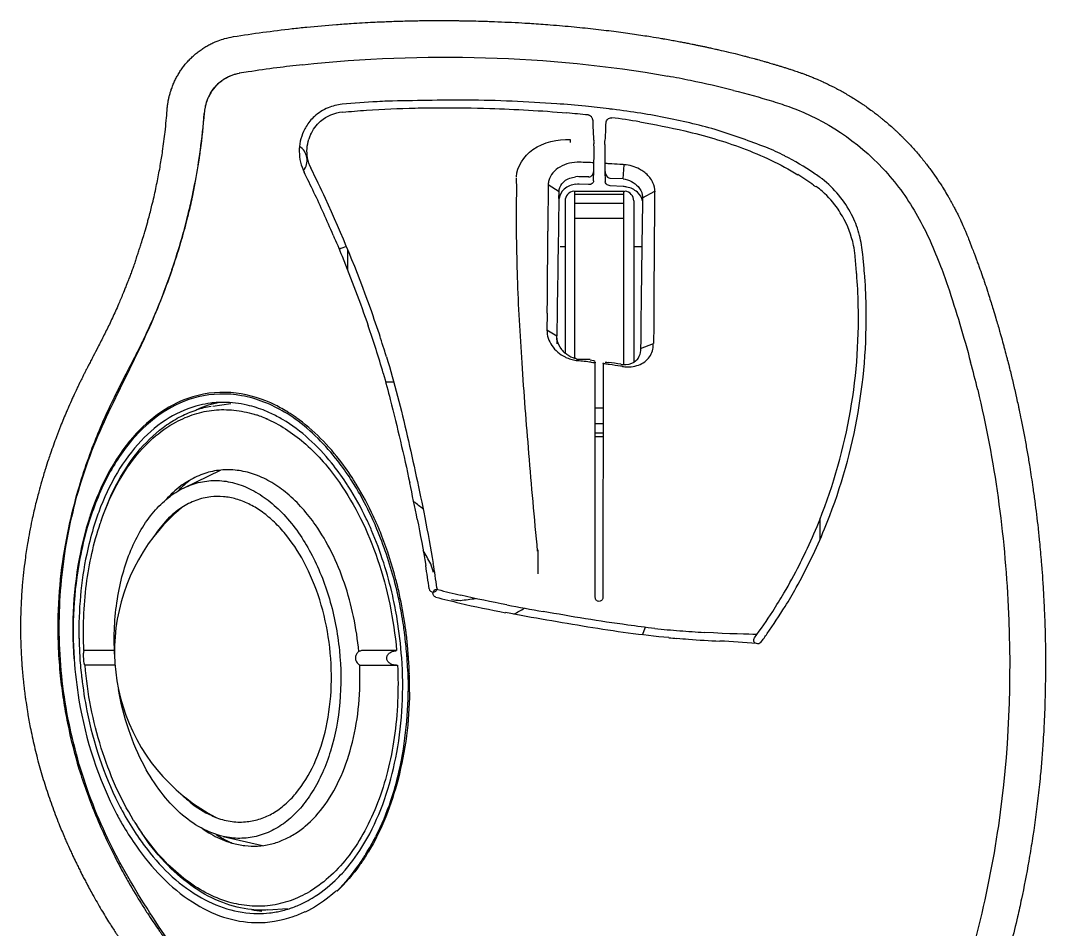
# Model space of a CAD drawing. Header units: millimetres. Extents: x 132530 to 133404, y 33424 to 34046.
# Drawn here: x 132783.64 to 132794.61, y 33621.82 to 33631.54 of the extents above; entities that cross this region are included whole.
import ezdxf

# ---------------------------------------------------------------- set-up
doc = ezdxf.new("R2010")
doc.units = ezdxf.units.MM
doc.layers.add('APARATOS', color=2, linetype='Continuous')

# ---------------------------------------------------------------- blocks, each defined once
blk = doc.blocks.new('Radas-Trackball R1')
at = {"layer": 'APARATOS', "color": 7, "linetype": 'Continuous'}
for p, q in [((369.22, 148.17), (369.22, 148.13)), ((408.95, 144.62), (408.94, 145.04)), ((408.95, 143.97), (408.95, 144.62)), ((410.04, 144.97), (410.04, 143.91)), ((408.94, 143.11), (408.95, 143.76)), ((408.95, 143.76), (408.95, 143.97)), ((410.04, 143.91), (410.04, 143.48)), ((410.04, 143.48), (410.04, 143.26)), ((410.04, 143.26), (410.04, 143.04)), ((408.9, 141.26), (408.93, 142.4)), ((408.93, 142.4), (408.94, 143.11)), ((410.04, 143.04), (410.06, 142.33)), ((410.06, 142.33), (410.09, 141.18)), ((411.92, 141.47), (412.02, 142.92)), ((410.56, 141.53), (411.92, 141.51)), ((405.38, 140.17), (404.28, 140.88)), ((405.37, 139.47), (405.38, 140.17)), ((407, 140.22), (412, 140.22)), ((407, 123.19), (407, 140.22)), ((408.39, 140.91), (407.44, 140.92)), ((411.93, 140.69), (410.59, 140.75)), ((412, 122.53), (412, 140.22)), ((413.9, 139.54), (415.13, 140.23)), ((406, 139.23), (406, 123.71)), ((407, 139.92), (412, 139.92)), ((407, 138.99), (412, 138.99)), ((413, 139.23), (413, 122.78)), ((413.9, 139.23), (413.88, 137.93)), ((413.92, 138.97), (413.9, 139.54)), ((413.9, 139.54), (413.9, 139.23)), ((407, 137.47), (412, 137.47)), ((383.82, 134.3), (383.82, 132.2)), ((406, 134.56), (405.5, 134.56)), ((413.82, 134.56), (413, 134.56)), ((436.35, 133.76), (436.32, 133.99)), ((435.57, 133.45), (435.55, 133.65)), ((404.16, 127.78), (404.15, 126.04)), ((415.03, 126.52), (415.02, 124.71)), ((405.16, 125.46), (404.15, 126.04)), ((405.19, 124.67), (405.16, 125.46)), ((413.7, 124.19), (415.02, 124.71)), ((408.56, 123.06), (407.16, 123.08)), ((408.66, 122.79), (408.99, 122.75)), ((408.83, 122.77), (408.99, 122.75)), ((409.06, 122.8), (409.08, 122.74)), ((409.06, 101.69), (409.08, 122.74)), ((409.07, 120.22), (409.08, 122.74)), ((409.88, 122.71), (409.87, 120.16)), ((409.88, 122.71), (409.89, 122.71)), ((388.52, 120.74), (387.71, 120.74)), ((409.87, 120.16), (409.86, 101.65)), ((370.08, 118.3), (371.93, 118.59)), ((409.07, 118.13), (409.87, 118.13)), ((409.06, 107.25), (409.07, 117.68)), ((409.87, 117.6), (409.87, 115.01)), ((375.6, 117.01), (375.62, 117)), ((375.6, 117), (375.62, 117)), ((409.07, 116.56), (409.87, 116.56)), ((409.07, 115.58), (409.87, 115.58)), ((409.07, 115.23), (409.87, 115.23)), ((367.16, 109.99), (370.87, 111.78)), ((367.45, 110.51), (367.47, 110.52)), ((367.45, 110.5), (367.47, 110.52)), ((432, 104.8), (432, 106.9)), ((409.86, 104.44), (409.86, 101.65)), ((409.06, 98.81), (409.06, 101.68)), ((409.86, 101.65), (409.86, 98.79)), ((413.89, 95.02), (414.2, 95.78)), ((360.06, 93.4), (356.96, 93.4)), ((385.28, 93.4), (385.26, 93.4)), ((388.82, 93.4), (385.28, 93.4)), ((360.13, 91.9), (357.06, 91.9)), ((385.33, 91.9), (388.83, 91.9)), ((370.47, 74.64), (370.46, 74.65)), ((370.48, 74.64), (370.46, 74.65)), ((371.06, 74.29), (371.04, 74.3)), ((371.06, 74.29), (371.04, 74.3)), ((371.15, 74.46), (375.17, 73.54)), ((380.09, 68.93), (380.06, 68.9)), ((380.09, 68.93), (380.06, 68.91)), ((375.69, 67), (377.71, 67.13))]:
    blk.add_line(p, q, dxfattribs=at)
for points in [[(384.98, 93.3), (384.92, 93.26), (384.86, 93.21), (384.81, 93.15), (384.77, 93.09), (384.73, 93.03), (384.7, 92.96), (384.67, 92.89), (384.65, 92.81), (384.64, 92.73), (384.64, 92.66), (384.64, 92.6)], [(385.26, 93.4), (385.24, 93.4), (385.17, 93.38), (385.1, 93.36), (385.04, 93.33), (384.98, 93.3)], [(384.64, 92.6), (384.64, 92.58), (384.65, 92.49), (384.67, 92.4), (384.71, 92.32), (384.75, 92.24), (384.79, 92.17), (384.85, 92.11), (384.91, 92.05), (384.98, 92)], [(384.98, 92), (385.05, 91.96), (385.13, 91.93), (385.21, 91.91), (385.29, 91.9), (385.33, 91.9)]]:
    blk.add_lwpolyline(points, dxfattribs=at)
for centre, radius, start, end in [((392.25, 33.24), 120.57, 97.4481, 98.8463), ((392.66, 30.15), 123.68, 96.2288, 97.4488), ((373.46, 148.09), 4.18, 122.6864, 126.0334), ((373.43, 148.16), 4.11, 122.8367, 126.2458), ((373.46, 148.11), 4.17, 120.3743, 122.8366), ((373.45, 148.11), 4.16, 122.1251, 122.684), ((373.44, 148.12), 4.14, 120.2159, 122.1261), ((391.93, 35.35), 118.44, 98.8492, 99.298), ((398.7, 54.11), 99.43, 78.3422, 79.7101), ((398.45, 53.11), 100.46, 75.7678, 78.3174), ((373.48, 148.07), 4.21, 126.0317, 127.8676), ((373.74, 147.9), 4.52, 152.2382, 161.0185), ((373.77, 147.89), 4.55, 159.0858, 160.9391), ((373.72, 147.91), 4.5, 152.1307, 159.0855), ((373.68, 147.93), 4.45, 151.5226, 152.1176), ((394.1, -2), 151.52, 85.8194, 89.271), ((374.05, 147.82), 4.84, 168.4876, 175.8014), ((373.95, 147.83), 4.74, 168.4669, 175.9442), ((373.92, 147.84), 4.71, 161.0016, 168.4793), ((373.96, 147.83), 4.75, 167.2822, 168.4697), ((373.87, 147.85), 4.66, 160.9565, 167.2997), ((392.79, 42.53), 106.97, 93.1792, 95.1042), ((392.19, 52.19), 96.46, 93.8205, 95.2699), ((393.2, 36.03), 112.65, 91.266, 93.785), ((392.76, 43.12), 106.38, 92.6202, 93.1791), ((393.71, 17.11), 131.58, 90.2102, 91.3057), ((393.71, -0.18), 148.87, 88.2215, 90.1882), ((394.1, 4.93), 143.75, 85.1811, 88.3127), ((396.09, 26.18), 123.28, 84.4272, 85.7893), ((398.08, 46.67), 102.69, 83.0562, 84.4196), ((399.05, 54.91), 94.39, 82.8081, 83.0394), ((400.09, 62.82), 86.42, 80.9312, 82.8312), ((307.04, 152.63), 62.35, 352.4065, 355.8992), ((308.24, 152.62), 61.14, 352.2671, 355.786), ((396.52, 34.76), 113.84, 84.0321, 85.1361), ((408.28, 147.44), 0.54, 25.9207, 41.4932), ((408.28, 147.44), 0.542, 13.4499, 25.9371), ((408.28, 147.44), 0.545, 0.8766, 13.4872), ((400.07, 64.63), 83.76, 80.7083, 82.6798), ((402.01, 74.85), 74.23, 78.8123, 80.9349), ((383.88, 144.19), 5.01, 148.5925, 154.9398), ((438.42, 147.45), 29.59, 181.7403, 182.18), ((430.45, 147.15), 21.62, 182.1775, 182.6983), ((365.61, 147.83), 44.56, 358.1514, 358.7857), ((337.58, 148.47), 72.6, 358.7535, 358.9756), ((371.48, -3.36), 157.94, 69.6291, 71.4963), ((383.7, 144.29), 4.02, 155.6742, 162.2473), ((308.43, 152.6), 60.95, 351.8577, 352.2606), ((306.87, 152.65), 62.51, 352.0151, 352.408), ((378, 143.36), 1.7, 322.2635, 56.9443), ((413.88, 114.91), 32.34, 63.3279, 67.1079), ((307.61, 152.72), 61.78, 348.9284, 351.8518), ((306.86, 152.65), 62.53, 349.1262, 352.0151), ((403.54, 21.22), 122.01, 87.4602, 88.1599), ((268.08, 87.01), 124.23, 25.2966, 26.3591), ((267.02, 86.45), 126.23, 24.837, 26.3938), ((405.14, 52.51), 90.66, 86.6165, 86.8815), ((404.14, 35.5), 107.7, 86.0414, 86.6237), ((404.26, 37.28), 105.92, 85.7995, 86.0384), ((411.96, 139.39), 3.48, 53.6746, 62.2467), ((407.29, 139.33), 2.37, 87.0712, 95.3963), ((416.55, 120.45), 25.17, 54.043, 58.4731), ((417.93, 122.35), 23.85, 54.1292, 55.7453), ((425.74, 133.16), 10.52, 52.1292, 54.1215), ((425.58, 132.94), 10.79, 26.9941, 52.196), ((306.39, 152.96), 63.02, 347.6025, 348.9338), ((306.99, 152.63), 62.39, 347.7808, 349.126), ((264.47, 85.3), 128.23, 24.2424, 25.2967), ((407, 139.23), 1, 96.3794, 180), ((406.9, 140.12), 0.1, 8.0316, 96.3794), ((407.35, 138.38), 2.55, 88.1189, 95.7672), ((411.75, 138.14), 2.56, 77.8159, 85.6875), ((412.1, 140.12), 0.1, 83.6206, 163.9368), ((412, 139.23), 1, 0, 83.6206), ((1159.99, 130.95), 744.92, 179.28659, 179.41213), ((417.46, 121.72), 23.6, 53.3181, 54.0007), ((425.63, 132.73), 9.95, 48.5037, 53.1933), ((425.57, 132.66), 10.04, 34.6974, 48.5257), ((305.52, 153.15), 63.91, 345.9483, 347.6018), ((307.19, 152.58), 62.19, 346.0811, 347.7811), ((258.4, 82.58), 135.68, 19.6871, 24.7928), ((2602.08, 99.71), 2197.07, 178.96298, 179.32832), ((260.85, 83.67), 132.2, 23.1995, 24.2425), ((2409.84, 105.84), 1996.23, 179.079, 179.47317), ((425.55, 132.66), 10.05, 29.9536, 34.6335), ((304.47, 153.41), 65, 343.8998, 345.9473), ((307.22, 152.58), 62.16, 343.9352, 346.0774), ((2380.81, 119.5), 1965.79, 179.4917, 179.7953), ((425.62, 132.69), 9.98, 11.5469, 29.9692), ((425.57, 132.92), 10.81, 16.299, 27.0134), ((2441.2, 115.01), 2037.09, 179.40576, 179.6409), ((425.56, 132.93), 10.81, 10.9855, 16.2728), ((303.09, 153.81), 66.44, 341.0185, 343.8969), ((303.94, 153.54), 65.57, 341.2319, 343.9211), ((425.56, 132.93), 10.81, 5.6568, 10.9868), ((384, 132.56), 2, 97.9338, 120.8127), ((425.63, 132.69), 9.97, 5.5131, 11.5671), ((316.81, 122.17), 120.1, 5.3229, 5.5422), ((317.56, 122.24), 118.54, 4.648, 5.4297), ((317.74, 122.25), 119.16, 4.6477, 5.3233), ((295.19, 156.62), 74.85, 335.871, 340.9515), ((301.32, 154.41), 68.34, 341.0292, 341.2484), ((380.14, 127.32), 55.76, 1.3173, 4.6475), ((380.27, 127.36), 56.43, 1.1889, 4.6237), ((380.17, 127.33), 55.73, 337.561, 1.3171), ((380.14, 127.32), 56.55, 337.6368, 1.2225), ((277.86, 89.53), 115.02, 18.098, 19.6918), ((288.01, 92.84), 103.55, 17.5715, 18.9679), ((285.25, 91.97), 107.23, 17.4486, 18.0832), ((412.71, 124.62), 2.28, 347.4463, 359.7229), ((300.69, 96.86), 90.25, 15.9555, 17.5697), ((288.65, 93.04), 103.67, 16.9981, 17.4479), ((407.65, 125.61), 2.53, 217.2898, 228.8759), ((407.72, 126.8), 3.88, 243.5119, 246.6434), ((407.73, 126.8), 3.88, 246.6306, 254.7091), ((407.69, 126.66), 3.73, 254.7121, 259.4973), ((407.65, 126.48), 3.55, 259.4981, 263.7136), ((395.44, 14.76), 108.83, 83.0271, 83.7651), ((393.63, 3.6), 120.15, 82.1355, 82.2521), ((398.15, 36.25), 87.19, 81.8324, 82.1423), ((399.99, 47.01), 76.48, 81.2068, 82.1705), ((399.94, 48.86), 74.45, 80.9559, 81.8189), ((398.98, 42.79), 80.61, 80.8144, 80.9596), ((412.16, 124.58), 2.05, 256.2919, 263.3087), ((412.41, 125.83), 3.51, 260.793, 264.547), ((338.25, 93.54), 112.94, 13.5317, 15.0146), ((371.54, 108.15), 10.26, 99.0052, 107.9342), ((372.79, 108.3), 10.58, 100.9335, 113.7792), ((371.18, 108.41), 10.29, 97.3191, 103.4975), ((371.17, 108.49), 10.21, 96.4397, 97.3083), ((371.17, 108.5), 10.2, 91.8517, 96.4386), ((371.17, 108.48), 10.22, 89.9996, 91.8504), ((372.93, 107.95), 10.96, 113.7416, 114.5857), ((370.92, 106.36), 11.62, 71.825, 73.1672), ((370.86, 106.15), 11.85, 70.272, 71.8242), ((370.73, 105.81), 12.21, 67.0736, 70.2683), ((370.57, 105.42), 12.63, 66.5429, 67.0931), ((370.03, 104.78), 14.13, 59.4701, 64.8357), ((369.4, 104.28), 15.63, 58.1048, 59.0509), ((369.01, 103.67), 16.35, 54.6122, 58.0853), ((369.04, 103.66), 16.52, 54.7646, 58.0754), ((370.52, 105.3), 12.77, 65.8705, 66.4533), ((372.16, 103.07), 8.87, 118.7073, 122.3974), ((373.89, 102.64), 10.17, 126.1353, 129.1937), ((358.77, 94.47), 30.22, 29.5274, 32.9512), ((374.77, 101.64), 11.5, 132.7184, 135.8778), ((374.44, 101.99), 11.02, 132.2811, 132.6924), ((374.25, 102.2), 10.74, 129.311, 132.2874), ((360.51, 95.19), 27.76, 32.6214, 33.5373), ((359.82, 95.07), 29.21, 31.5809, 31.9727), ((184.72, 65.83), 210.24, 11.2342, 12.264), ((379.13, 93.34), 19.05, 129.8054, 142.1359), ((379.13, 93.35), 19.05, 49.3483, 53.0598), ((386.49, 97.58), 30.45, 161.2588, 162.5504), ((385.69, 97.47), 29.02, 159.7571, 163.1788), ((384.98, 97.46), 27.83, 160.7696, 161.3316), ((266.64, 81.8), 127.59, 9.2399, 11.3788), ((353.09, 91.56), 36.61, 22.9832, 23.2742), ((353.24, 91.71), 36.61, 21.3694, 22.7653), ((380.13, 127.34), 55.77, 334.2736, 337.5622), ((379.82, 127.5), 56.92, 334.263, 337.5949), ((379.13, 93.35), 19.05, 142.1372, 230.7857), ((155.83, 101.28), 247.44, 359.9904, 0.5548), ((382.56, 126.17), 53.87, 330.7163, 334.27), ((382.23, 126.32), 53.43, 333.0972, 334.2785), ((294.91, 86.38), 98.14, 7.7939, 9.2004), ((358.03, 91.33), 35.97, 16.2072, 17.6512), ((298.14, 86.88), 95.67, 7.7567, 9.2696), ((382.71, 126.1), 52.91, 329.5201, 333.0806), ((392.52, 99.74), 0.381, 187.7874, 275.6175), ((392.93, 99.25), 0.381, 75.6073, 163.4375), ((417.41, 194.68), 98.14, 255.6138, 257.0204), ((382.64, 126.13), 52.98, 327.164, 329.5287), ((382.61, 126.14), 53.82, 328.3596, 330.7184), ((348.13, 89.94), 41.83, 9.3605, 12.035), ((347.23, 89.9), 42.89, 8.1818, 12.4049), ((416.65, 191.5), 95.67, 255.5766, 257.0896), ((398.16, 134.37), 35.97, 264.0271, 265.4711), ((423.84, 222.59), 127.59, 257.0598, 259.1987), ((439.98, 304.48), 210.24, 259.0541, 260.084), ((392.07, 114.07), 19.05, 297.1682, 300.8797), ((382.59, 126.16), 53.04, 323.6231, 327.1635), ((382.68, 126.1), 53.73, 324.8077, 328.3562), ((347.61, 89.8), 41.83, 3.9037, 9.3826), ((347.21, 89.78), 42.77, 7.4021, 9.3656), ((346.95, 89.74), 43.03, 6.7394, 7.404), ((347.03, 89.87), 43.1, 7.3022, 8.1883), ((347.31, 89.9), 42.82, 5.2531, 7.3042), ((424.93, 185.38), 90.25, 263.7755, 265.3896), ((426, 198.64), 103.55, 265.3914, 266.7879), ((382.53, 126.21), 53.92, 323.6268, 324.8085), ((397.75, 95.46), 41.3, 181.1173, 183.8987), ((346.9, 89.74), 43.08, 5.4436, 6.7395), ((425.94, 197.96), 103.67, 264.8181, 265.2678), ((426.24, 201.52), 107.23, 265.2685, 265.9032), ((426.76, 209.28), 115.02, 265.918, 267.5117), ((405.31, -165.25), 260.15, 85.5511, 86.372), ((347.02, 89.75), 42.96, 4.1008, 5.4441), ((347.7, 89.94), 42.42, 4.8709, 5.251), ((347.98, 89.96), 42.14, 3.9469, 4.8715), ((398.16, 95.49), 41.72, 183.9015, 186.6541), ((352.76, 89.87), 37.23, 2.1708, 4.5538), ((349.23, 89.62), 40.92, 4.2995, 4.5455), ((349.39, 89.63), 40.76, 1.9689, 4.3013), ((388.83, 93.38), 1.48, 270.0035, 273.5564), ((350.15, 89.66), 39.99, 359.3237, 1.9729), ((379.13, 93.35), 19.05, 230.7864, 241.3649), ((388.44, 91.6), 31.83, 207.9472, 210.4885), ((373.34, 84.09), 8.23, 245.8835, 247.1651), ((379.11, 93.32), 19.02, 241.3658, 243.0473), ((373.24, 83.85), 7.97, 247.1579, 249.8488), ((386.24, 90.29), 29.26, 210.4571, 215.0935), ((385.81, 90.68), 27.9, 211.4881, 212.0468), ((385.31, 90.03), 27.14, 211.4506, 214.8945), ((384.66, 89.95), 26.54, 212.0208, 214.8986), ((384.8, 89.72), 27.07, 213.3159, 214.9962), ((383.83, 89.05), 25.89, 214.9941, 216.9302), ((383.79, 89.34), 25.48, 214.9071, 215.5771), ((376.63, 84.15), 11.33, 236.9028, 240.4254), ((376.29, 83.55), 10.64, 240.5205, 243.5226), ((366.8, 84.91), 21.8, 328.0342, 332.1928), ((364.27, 85.92), 25.18, 328.3318, 332.8408), ((374.48, 82.31), 8.86, 250.4178, 254.1429), ((376.17, 83.31), 10.37, 243.529, 243.9552), ((376.05, 83.06), 10.09, 243.9449, 246.7206), ((367.28, 84.13), 21.79, 328.1755, 328.8131), ((373.98, 78.9), 11.7, 300.6412, 300.98), ((373.95, 78.95), 11.75, 300.98, 301.314), ((375.01, 77.18), 10.2, 264.6306, 273.8364), ((376.33, 77.73), 10.96, 257.9902, 263.5824), ((374.7, 76.93), 10.33, 280.3889, 283.3458), ((374.66, 77.06), 10.47, 283.3495, 287.0318), ((374.61, 77.25), 10.66, 287.0318, 290.0167), ((374.46, 77.65), 11.09, 290.048, 296.4523), ((374.72, 76.82), 10.22, 269.6318, 276.435), ((374.71, 76.84), 10.24, 276.4432, 280.388)]:
    blk.add_arc(centre, radius, start, end, dxfattribs=at)
for centre, major_axis in [((377.53, 93.27), (-11.1, 22.48)), ((392.6, 115.58), (25.01, 1.8))]:
    blk.add_ellipse(centre, major_axis=major_axis, ratio=0.687971, start_param=-1.511138, end_param=-1.448442, dxfattribs=at)
for points, knots in [([(372.2, 155.97), (373.19, 156.13), (375.18, 156.42), (377.67, 156.73), (380.17, 157), (382.18, 157.17), (384.44, 157.33), (385.95, 157.42), (387.46, 157.49), (388.47, 157.53), (389.72, 157.57), (390.73, 157.59), (391.99, 157.61), (392.99, 157.61), (394.12, 157.61), (394.87, 157.6), (395.63, 157.59), (396.13, 157.58), (396.87, 157.57), (397.6, 157.55), (398.69, 157.51), (399.63, 157.47), (400.78, 157.42), (401.69, 157.37), (403.01, 157.29), (404.29, 157.2), (406.14, 157.04), (407.69, 156.89), (409.52, 156.69), (410.89, 156.53), (412.48, 156.31), (413.65, 156.14), (414.86, 155.95), (415.6, 155.83), (416.29, 155.71), (416.72, 155.63), (417.22, 155.54), (417.6, 155.47), (418.03, 155.39), (418.35, 155.33), (418.68, 155.26), (418.84, 155.23), (418.94, 155.21)], [0, 0, 0, 0, 0.050941, 0.101882, 0.127353, 0.178294, 0.203765, 0.241971, 0.254706, 0.280177, 0.292912, 0.318383, 0.331118, 0.356589, 0.369324, 0.388427, 0.394794, 0.40753, 0.413897, 0.433, 0.445736, 0.471206, 0.483942, 0.509412, 0.522147, 0.560353, 0.585824, 0.636765, 0.662236, 0.713177, 0.738648, 0.789589, 0.815059, 0.853265, 0.866001, 0.891471, 0.904207, 0.929677, 0.942413, 0.967883, 0.980618, 1, 1, 1, 1]), ([(365.43, 148.45), (365.43, 148.46), (365.43, 148.5), (365.44, 148.55), (365.44, 148.59), (365.44, 148.63), (365.45, 148.67), (365.45, 148.71), (365.46, 148.76), (365.46, 148.82), (365.47, 148.9), (365.48, 148.97), (365.5, 149.08), (365.52, 149.18), (365.54, 149.35), (365.57, 149.49), (365.61, 149.67), (365.64, 149.81), (365.68, 149.99), (365.72, 150.13), (365.78, 150.34), (365.85, 150.55), (365.96, 150.87), (366.08, 151.15), (366.23, 151.49), (366.36, 151.76), (366.55, 152.09), (366.7, 152.35), (366.91, 152.66), (367.09, 152.91), (367.33, 153.21), (367.54, 153.44), (367.8, 153.72), (368.02, 153.93), (368.31, 154.19), (368.55, 154.38), (368.86, 154.61), (369.12, 154.79), (369.45, 154.99), (369.72, 155.14), (370.07, 155.32), (370.35, 155.44), (370.78, 155.61), (371.37, 155.8), (371.89, 155.92), (372.2, 155.97)], [0, 0, 0, 0, 0.005198, 0.010406, 0.01301, 0.018219, 0.020823, 0.026031, 0.028636, 0.036448, 0.041657, 0.052073, 0.057282, 0.072907, 0.083324, 0.104157, 0.114574, 0.135408, 0.145824, 0.166658, 0.177075, 0.208325, 0.229159, 0.270826, 0.291659, 0.333326, 0.35416, 0.395827, 0.416661, 0.458328, 0.479161, 0.520828, 0.541662, 0.583329, 0.604163, 0.64583, 0.666663, 0.70833, 0.729164, 0.770831, 0.791664, 0.833332, 0.854165, 0.916666, 1, 1, 1, 1]), ([(418.94, 155.21), (418.97, 155.2), (419.06, 155.18), (419.27, 155.14), (419.51, 155.09), (419.81, 155.03), (420.05, 154.98), (420.34, 154.92), (420.57, 154.87), (420.92, 154.79), (421.26, 154.72), (421.88, 154.58), (422.55, 154.42), (423.43, 154.21), (424.08, 154.05), (424.74, 153.87), (425.17, 153.76), (425.72, 153.61), (426.17, 153.48), (426.67, 153.34), (427.01, 153.24), (427.35, 153.13), (427.58, 153.07), (427.86, 152.98), (428.1, 152.91), (428.39, 152.82), (428.63, 152.74), (428.85, 152.67), (428.96, 152.64), (429.01, 152.62)], [0, 0, 0, 0, 0.008066, 0.024938, 0.05868, 0.075551, 0.109294, 0.126165, 0.159907, 0.176778, 0.227392, 0.261134, 0.362361, 0.429846, 0.531073, 0.564816, 0.6323, 0.666043, 0.733528, 0.76727, 0.817883, 0.834755, 0.868497, 0.885368, 0.919111, 0.935982, 0.969724, 0.986595, 1, 1, 1, 1]), ([(379.24, 153.11), (385.42, 153.78), (397.9, 154.21), (410.34, 153.05), (416.46, 151.94)], [0, 0, 0, 0, 0.500047, 1, 1, 1, 1]), ([(429.01, 152.62), (429.08, 152.6), (429.24, 152.55), (429.58, 152.43), (429.96, 152.3), (430.45, 152.13), (430.79, 151.99), (431.16, 151.85), (431.42, 151.74), (431.81, 151.57), (432.23, 151.39), (432.88, 151.08), (433.49, 150.78), (434.28, 150.35), (434.93, 149.97), (435.69, 149.51), (436.2, 149.17), (436.72, 148.81), (437.08, 148.56), (437.47, 148.26), (437.74, 148.06), (438, 147.85), (438.18, 147.71), (438.45, 147.49), (438.71, 147.28), (439.09, 146.95), (439.42, 146.66), (439.82, 146.29), (440.13, 145.99), (440.59, 145.54), (441.02, 145.09), (441.65, 144.41), (442.17, 143.81), (442.78, 143.05), (443.23, 142.45), (443.76, 141.7), (444.16, 141.11), (444.57, 140.46), (444.83, 140.03), (445.06, 139.65), (445.18, 139.44), (445.29, 139.23), (445.37, 139.1), (445.48, 138.89), (445.59, 138.69), (445.75, 138.39), (445.88, 138.13), (446.08, 137.74), (446.26, 137.35), (446.53, 136.77), (446.74, 136.27), (446.98, 135.71), (447.13, 135.33), (447.28, 134.96), (447.37, 134.71), (447.52, 134.34), (447.66, 133.96), (447.81, 133.55), (447.92, 133.27), (447.97, 133.14)], [0, 0, 0, 0, 0.021074, 0.038557, 0.073522, 0.091004, 0.117228, 0.125969, 0.143451, 0.152193, 0.178416, 0.195899, 0.230863, 0.248346, 0.283311, 0.300793, 0.327017, 0.335758, 0.35324, 0.361981, 0.375093, 0.379464, 0.388205, 0.392576, 0.405687, 0.414429, 0.431911, 0.440652, 0.458135, 0.466876, 0.493099, 0.510582, 0.545547, 0.563029, 0.597994, 0.615476, 0.650441, 0.667923, 0.694147, 0.702888, 0.716, 0.720371, 0.729112, 0.733482, 0.746594, 0.755335, 0.772818, 0.781559, 0.807783, 0.825265, 0.86023, 0.877712, 0.903936, 0.912677, 0.93016, 0.938901, 0.965124, 0.982607, 1, 1, 1, 1]), ([(372.8, 152.22), (372.33, 152.14), (371.84, 151.97), (371.39, 151.72), (371.36, 151.7)], [0, 0, 0, 0, 0.924088, 1, 1, 1, 1]), ([(370.89, 151.39), (370.68, 151.22), (370.25, 150.81), (369.91, 150.33), (369.76, 150.05)], [0, 0, 0, 0, 0.467182, 1, 1, 1, 1]), ([(362.32, 133.44), (362.37, 133.6), (362.45, 133.83), (362.58, 134.23), (362.69, 134.56), (362.84, 135.04), (362.99, 135.52), (363.2, 136.22), (363.38, 136.84), (363.63, 137.75), (363.86, 138.64), (364.17, 139.93), (364.4, 141.03), (364.66, 142.35), (364.83, 143.35), (365.05, 144.76), (365.27, 146.51), (365.38, 147.8), (365.43, 148.45)], [0, 0, 0, 0, 0.023926, 0.036603, 0.061955, 0.074631, 0.11266, 0.138013, 0.188718, 0.214071, 0.290128, 0.340833, 0.442244, 0.492949, 0.594359, 0.645064, 0.797179, 1, 1, 1, 1]), ([(381.85, 148.72), (381.34, 148.5), (380.46, 147.97), (379.84, 147.18), (379.61, 146.8)], [0, 0, 0, 0, 0.555136, 1, 1, 1, 1]), ([(429.04, 148.75), (432.56, 147.45), (437.48, 144.19), (441.92, 138.07), (443.48, 134.62), (444.16, 132.86)], [0, 0, 0, 0, 0.498208, 0.748911, 1, 1, 1, 1]), ([(380.04, 145.95), (380.28, 146.48), (381.12, 147.65), (382.52, 148.22), (383.32, 148.3)], [0, 0, 0, 0, 0.418348, 1, 1, 1, 1]), ([(408.82, 147.45), (408.82, 147.36), (408.83, 147.07), (408.84, 146.77), (408.84, 146.56)], [0, 0, 0, 0, 0.278794, 1, 1, 1, 1]), ([(379.35, 146.31), (379.05, 145.67), (378.74, 144.24), (379.08, 142.81), (379.4, 142.16)], [0, 0, 0, 0, 0.494495, 1, 1, 1, 1]), ([(410.05, 145.29), (410.1, 145.38), (410.1, 145.77), (410.14, 146.13), (410.15, 146.4)], [0, 0, 0, 0, 0.283652, 1, 1, 1, 1]), ([(401.04, 141.67), (401.08, 142.75), (402.69, 145.06), (405.22, 145.5), (406.54, 145.5)], [0, 0, 0, 0, 0.450245, 1, 1, 1, 1]), ([(406.54, 145.5), (406.52, 145.47), (406.53, 145.35), (406.51, 145.25), (406.51, 145.17)], [0, 0, 0, 0, 0.307833, 1, 1, 1, 1]), ([(408.86, 146.13), (408.86, 146.09), (408.87, 145.94), (408.88, 145.79), (408.89, 145.68)], [0, 0, 0, 0, 0.296628, 1, 1, 1, 1]), ([(408.89, 145.68), (408.89, 145.65), (408.9, 145.56), (408.91, 145.47), (408.92, 145.4)], [0, 0, 0, 0, 0.319161, 1, 1, 1, 1]), ([(408.92, 145.4), (408.93, 145.39), (408.93, 145.38), (408.94, 145.36), (408.94, 145.36)], [0, 0, 0, 0, 0.5714, 1, 1, 1, 1]), ([(408.94, 145.36), (408.95, 145.33), (408.93, 145.22), (408.94, 145.12), (408.94, 145.04)], [0, 0, 0, 0, 0.283892, 1, 1, 1, 1]), ([(410.04, 144.97), (410.04, 145.05), (410.06, 145.15), (410.04, 145.26), (410.05, 145.29)], [0, 0, 0, 0, 0.720653, 1, 1, 1, 1]), ([(407.48, 143.17), (406.79, 143.19), (405.46, 142.94), (404.49, 141.88), (404.34, 141.31)], [0, 0, 0, 0, 0.542475, 1, 1, 1, 1]), ([(408.41, 141.65), (408.57, 141.65), (408.88, 141.91), (408.93, 142.23), (408.93, 142.4)], [0, 0, 0, 0, 0.493086, 1, 1, 1, 1]), ([(410.06, 142.33), (410.06, 142.09), (410.17, 141.72), (410.48, 141.57), (410.56, 141.56)], [0, 0, 0, 0, 0.745399, 1, 1, 1, 1]), ([(414.95, 141.08), (414.91, 141.19), (414.68, 141.62), (414.32, 141.98), (414.03, 142.2)], [0, 0, 0, 0, 0.239918, 1, 1, 1, 1]), ([(405.67, 140.97), (405.74, 141.07), (406.12, 141.45), (406.66, 141.64), (407.07, 141.68)], [0, 0, 0, 0, 0.235237, 1, 1, 1, 1]), ([(408.9, 141.26), (408.9, 141.16), (408.75, 140.93), (408.51, 140.89), (408.39, 140.89)], [0, 0, 0, 0, 0.448535, 1, 1, 1, 1]), ([(410.59, 140.78), (410.52, 140.79), (410.31, 140.82), (410.09, 141.03), (410.09, 141.18)], [0, 0, 0, 0, 0.290703, 1, 1, 1, 1]), ([(407.1, 140.92), (406.67, 140.87), (405.86, 140.61), (405.41, 139.83), (405.41, 139.47)], [0, 0, 0, 0, 0.545527, 1, 1, 1, 1]), ([(413.9, 139.23), (413.83, 139.57), (413.39, 140.24), (412.68, 140.56), (412.29, 140.64)], [0, 0, 0, 0, 0.465332, 1, 1, 1, 1]), ([(403.19, 103.53), (403.05, 105.22), (402.72, 108.53), (402.19, 114.93), (401.59, 122.54), (401.1, 131.25), (401.03, 136.89), (401.03, 139.62)], [0, 0, 0, 0, 0.140318, 0.276039, 0.532662, 0.773526, 1, 1, 1, 1]), ([(382.36, 135.75), (382.67, 135.03), (383.94, 131.98), (385.11, 128.88), (385.93, 126.49)], [0, 0, 0, 0, 0.236211, 1, 1, 1, 1]), ([(362.32, 133.44), (362.31, 133.43), (362.28, 133.34), (362.19, 133.08), (362.08, 132.76), (361.94, 132.36), (361.83, 132.06), (361.69, 131.68), (361.57, 131.38), (361.41, 130.95), (361.24, 130.53), (360.94, 129.78), (360.62, 129.01), (360.14, 127.92), (359.73, 127.02), (359.21, 125.95), (358.79, 125.12), (358.33, 124.22), (358.01, 123.61), (357.73, 123.06), (357.57, 122.76), (357.41, 122.45), (357.31, 122.24), (357.17, 121.99), (357.07, 121.78), (356.93, 121.52), (356.83, 121.3), (356.7, 121.04), (356.59, 120.82), (356.45, 120.54), (356.34, 120.31), (356.17, 119.94), (355.99, 119.56), (355.71, 118.95), (355.45, 118.37), (355.05, 117.45), (354.64, 116.46), (354.09, 115.03), (353.68, 113.88), (353.3, 112.77), (353.1, 112.14), (352.9, 111.5), (352.77, 111.06), (352.58, 110.39), (352.39, 109.71), (352.11, 108.66), (351.87, 107.68), (351.54, 106.17), (351.24, 104.6), (350.91, 102.39), (350.72, 100.65), (350.58, 98.86), (350.52, 97.63), (350.49, 96.22), (350.49, 95.26), (350.51, 94.28), (350.54, 93.63), (350.57, 92.88), (350.6, 92.38), (350.64, 91.87), (350.66, 91.53), (350.7, 91.11), (350.73, 90.77), (350.78, 90.34), (350.81, 90), (350.87, 89.48), (350.93, 88.97), (351.04, 88.21), (351.14, 87.54), (351.31, 86.53), (351.49, 85.54), (351.8, 84.05), (352.11, 82.75), (352.55, 81.13), (352.93, 79.85), (353.46, 78.27), (353.91, 77.01), (354.46, 75.61), (354.84, 74.69), (355.24, 73.76), (355.52, 73.15), (355.84, 72.46), (356.06, 72), (356.28, 71.55), (356.43, 71.24), (356.66, 70.79), (356.89, 70.33), (357.31, 69.52), (357.77, 68.68), (358.44, 67.48), (359.02, 66.5), (359.65, 65.49), (360.05, 64.87), (360.43, 64.29), (360.67, 63.92), (360.96, 63.49), (361.18, 63.17), (361.44, 62.79), (361.64, 62.51), (361.86, 62.2), (362.03, 61.96), (362.26, 61.64), (362.44, 61.38), (362.68, 61.06), (362.87, 60.79), (363.11, 60.44), (363.31, 60.16), (363.62, 59.72), (363.93, 59.27), (364.41, 58.56), (364.84, 57.9), (365.4, 57.02), (365.85, 56.28), (366.41, 55.31), (366.87, 54.49), (367.38, 53.51), (367.72, 52.84), (368.05, 52.14), (368.28, 51.66), (368.56, 51.05), (368.77, 50.55), (369.02, 49.97), (369.18, 49.57), (369.34, 49.17), (369.45, 48.91), (369.58, 48.56), (369.68, 48.29), (369.81, 47.94), (369.91, 47.67), (370.06, 47.25), (370.2, 46.83), (370.41, 46.2), (370.59, 45.64), (370.8, 44.94), (370.97, 44.37), (371.2, 43.51), (371.42, 42.66), (371.77, 41.07), (372.21, 38.75), (372.46, 36.7), (372.55, 35.53)], [0, 0, 0, 0, 0.000363, 0.00364, 0.010195, 0.013473, 0.020028, 0.023305, 0.02986, 0.033138, 0.04297, 0.049525, 0.06919, 0.0823, 0.10852, 0.12163, 0.14785, 0.16096, 0.180625, 0.18718, 0.197013, 0.20029, 0.206845, 0.210123, 0.216678, 0.219955, 0.22651, 0.229788, 0.236343, 0.23962, 0.246175, 0.249453, 0.259285, 0.26584, 0.27895, 0.285505, 0.30517, 0.31828, 0.337945, 0.3445, 0.354333, 0.35761, 0.364165, 0.367443, 0.377275, 0.38383, 0.39694, 0.403495, 0.42316, 0.43627, 0.455935, 0.46249, 0.4756, 0.482155, 0.491988, 0.495265, 0.50182, 0.505098, 0.510014, 0.511653, 0.51493, 0.516569, 0.519846, 0.521485, 0.524763, 0.526401, 0.531318, 0.534595, 0.54115, 0.544428, 0.55426, 0.560815, 0.573925, 0.58048, 0.59359, 0.600145, 0.613255, 0.61981, 0.629643, 0.63292, 0.639475, 0.642753, 0.647669, 0.649308, 0.652585, 0.654224, 0.65914, 0.662418, 0.67225, 0.678805, 0.691915, 0.69847, 0.708303, 0.71158, 0.718135, 0.721413, 0.727968, 0.731245, 0.7378, 0.741078, 0.747633, 0.75091, 0.757465, 0.760743, 0.767298, 0.770575, 0.77713, 0.780408, 0.79024, 0.796795, 0.809905, 0.81646, 0.82957, 0.836125, 0.849235, 0.85579, 0.865623, 0.8689, 0.875455, 0.878733, 0.885288, 0.888565, 0.893481, 0.89512, 0.898398, 0.900036, 0.903314, 0.904953, 0.90823, 0.909869, 0.914785, 0.918063, 0.924618, 0.927895, 0.93445, 0.937728, 0.94756, 0.954115, 0.97378, 1, 1, 1, 1]), ([(447.97, 133.14), (448.02, 132.99), (448.13, 132.7), (448.34, 132.13), (448.54, 131.54), (448.8, 130.8), (449, 130.19), (449.29, 129.27), (449.58, 128.35), (449.94, 127.14), (450.21, 126.24), (450.45, 125.37), (450.61, 124.8), (450.8, 124.11), (450.94, 123.58), (451.1, 122.95), (451.21, 122.55), (451.27, 122.28), (451.28, 122.24)], [0, 0, 0, 0, 0.039649, 0.079097, 0.157992, 0.19744, 0.276336, 0.315784, 0.434127, 0.513023, 0.631367, 0.670815, 0.74971, 0.789158, 0.868054, 0.907502, 0.986397, 1, 1, 1, 1]), ([(365.91, 132.21), (365.37, 130.64), (364.55, 128.48), (363.75, 126.67), (363.46, 126.04)], [0, 0, 0, 0, 0.632957, 1, 1, 1, 1]), ([(363.46, 126.04), (363.25, 125.59), (362.8, 124.63), (362.11, 123.26), (361.4, 121.89), (360.82, 120.78), (360.36, 119.88), (360.02, 119.18), (359.63, 118.39), (359.05, 117.14), (358.27, 115.32), (357.28, 112.74), (356.27, 109.61), (355.3, 105.84), (354.54, 101.35), (354.26, 97.19), (354.31, 93.63), (354.51, 90.95), (354.84, 88.38), (355.4, 85.21), (356.18, 82.11), (357.19, 79.08), (358.05, 76.84), (359.01, 74.62), (359.95, 72.67), (360.8, 71.04), (361.73, 69.38), (362.62, 67.9), (363.43, 66.63), (363.99, 65.79), (364.41, 65.18), (364.72, 64.74), (364.99, 64.35), (365.32, 63.89), (365.9, 63.09), (366.68, 61.98), (367.4, 60.93), (367.78, 60.34), (367.81, 60.29)], [0, 0, 0, 0, 0.034582, 0.075739, 0.116897, 0.158055, 0.178634, 0.199212, 0.222356, 0.245499, 0.291785, 0.338071, 0.384358, 0.439088, 0.493818, 0.548548, 0.575914, 0.603279, 0.62694, 0.650601, 0.697923, 0.721584, 0.745245, 0.768906, 0.792567, 0.807587, 0.822607, 0.852647, 0.867668, 0.882688, 0.897708, 0.905218, 0.912728, 0.92685, 0.940973, 0.969217, 0.997461, 1, 1, 1, 1]), ([(367.29, 61.27), (365.68, 63.67), (362.39, 68.43), (358.26, 76.1), (355.55, 84.37), (354.25, 92.99), (354.55, 101.7), (356.01, 108.82), (357.91, 114.28), (360.31, 119.54), (362.32, 123.39), (363.5, 126.03)], [0, 0, 0, 0, 0.125165, 0.249978, 0.375034, 0.50001, 0.624955, 0.750083, 0.812556, 0.87495, 1, 1, 1, 1]), ([(404.15, 126.04), (404.14, 125.5), (404.54, 124.35), (405.46, 123.59), (405.99, 123.33)], [0, 0, 0, 0, 0.476899, 1, 1, 1, 1]), ([(387.79, 123.35), (388.6, 120.69), (389.64, 116.62), (390.83, 111.14), (391.43, 108.37), (391.71, 106.97)], [0, 0, 0, 0, 0.495101, 0.746605, 1, 1, 1, 1]), ([(412.94, 122.36), (413.42, 122.44), (414.33, 122.82), (414.84, 123.68), (414.94, 124.12)], [0, 0, 0, 0, 0.515726, 1, 1, 1, 1]), ([(413.7, 124.19), (413.7, 123.92), (413.6, 123.36), (413.23, 122.92), (413, 122.77)], [0, 0, 0, 0, 0.505458, 1, 1, 1, 1]), ([(409.06, 122.87), (409.05, 122.88), (408.97, 122.91), (408.92, 122.93), (408.88, 122.94)], [0, 0, 0, 0, 0.284254, 1, 1, 1, 1]), ([(451.28, 122.24), (451.3, 122.17), (451.38, 121.87), (451.48, 121.46), (451.61, 120.89), (451.72, 120.44), (451.85, 119.88), (451.95, 119.42), (452.08, 118.86), (452.18, 118.4), (452.32, 117.72), (452.46, 117.04), (452.67, 116.01), (452.84, 115.09), (453.05, 113.95), (453.21, 113.03), (453.43, 111.65), (453.64, 110.27), (453.93, 108.19), (454.16, 106.34), (454.37, 104.25), (454.5, 102.86), (454.61, 101.47), (454.68, 100.54), (454.75, 99.38), (454.8, 98.46), (454.85, 97.3), (454.89, 96.37), (454.93, 95.22), (454.95, 94.29), (454.96, 93.14), (454.97, 92.23), (454.96, 91.1), (454.95, 90.21), (454.93, 89.11), (454.91, 88.24), (454.87, 86.95), (454.81, 85.69), (454.67, 83.41), (454.48, 81.01), (454.12, 77.57), (453.72, 74.68), (453.15, 71.26), (452.65, 68.68), (452.05, 65.97), (451.63, 64.25), (451.21, 62.61), (450.92, 61.56), (450.6, 60.42), (450.39, 59.68), (450.18, 58.96), (450.04, 58.49), (449.87, 57.92), (449.73, 57.47), (449.56, 56.91), (449.42, 56.48), (449.22, 55.84), (449.02, 55.21), (448.72, 54.28), (448.46, 53.48), (448.06, 52.32), (447.66, 51.2), (447.07, 49.6), (446.54, 48.25), (445.87, 46.64), (445.33, 45.41), (444.64, 43.94), (444.07, 42.81), (443.42, 41.59), (442.97, 40.8), (442.51, 40.02), (442.2, 39.51), (441.85, 38.95), (441.61, 38.57), (441.36, 38.2), (441.2, 37.96), (441, 37.65), (440.83, 37.4), (440.62, 37.1), (440.46, 36.86), (440.21, 36.51), (439.96, 36.16), (439.59, 35.66), (439.27, 35.24), (438.8, 34.62), (438.35, 34.04), (437.76, 33.32), (437.35, 32.83), (436.95, 32.37), (436.7, 32.08), (436.43, 31.77), (436.26, 31.58), (436.09, 31.39), (435.98, 31.27), (435.83, 31.1), (435.73, 30.99), (435.65, 30.91), (435.65, 30.9)], [0, 0, 0, 0, 0.001332, 0.005398, 0.007431, 0.011496, 0.013529, 0.017595, 0.019628, 0.023693, 0.025726, 0.031825, 0.035891, 0.044022, 0.048088, 0.056219, 0.060285, 0.072482, 0.080614, 0.096877, 0.105008, 0.117206, 0.121271, 0.129403, 0.133469, 0.1416, 0.145666, 0.153797, 0.157863, 0.165995, 0.17006, 0.178192, 0.182258, 0.190389, 0.194455, 0.202586, 0.206652, 0.218849, 0.226981, 0.251375, 0.267638, 0.300164, 0.316427, 0.348953, 0.365216, 0.389611, 0.397742, 0.414005, 0.422137, 0.434334, 0.4384, 0.446531, 0.450597, 0.458728, 0.462794, 0.470926, 0.474991, 0.487189, 0.49532, 0.511583, 0.519714, 0.544109, 0.560372, 0.592898, 0.609161, 0.641687, 0.65795, 0.690476, 0.706739, 0.731133, 0.739265, 0.755528, 0.763659, 0.775856, 0.779922, 0.788054, 0.792119, 0.800251, 0.804317, 0.812448, 0.816514, 0.828711, 0.836843, 0.853106, 0.861237, 0.885632, 0.901895, 0.926289, 0.934421, 0.950684, 0.958815, 0.971012, 0.975078, 0.983209, 0.987275, 0.999472, 1, 1, 1, 1]), ([(387.46, 121.66), (387.71, 120.77), (388.7, 117.07), (389.55, 113.33), (390.17, 110.49)], [0, 0, 0, 0, 0.241694, 1, 1, 1, 1]), ([(368.6, 119.25), (367.33, 118.95), (364.79, 117.8), (361.58, 114.83), (358.99, 110.77), (357.8, 107.63), (357.3, 105.95)], [0, 0, 0, 0, 0.214906, 0.449356, 0.710906, 1, 1, 1, 1]), ([(368.07, 119.27), (366.93, 118.93), (364.66, 117.82), (360.61, 114.11), (358.61, 110.17), (357.66, 107.36)], [0, 0, 0, 0, 0.218292, 0.454867, 1, 1, 1, 1]), ([(377.43, 117.68), (376.08, 118.49), (373.19, 119.68), (370.03, 119.6), (368.6, 119.25)], [0, 0, 0, 0, 0.516773, 1, 1, 1, 1]), ([(377.77, 117.69), (377.35, 117.95), (375.7, 118.87), (373.86, 119.47), (372.47, 119.64)], [0, 0, 0, 0, 0.262762, 1, 1, 1, 1]), ([(448.05, 119.96), (449.79, 112.73), (451.82, 97.89), (451.09, 79.18), (448.14, 64.56), (444.85, 53.88), (440.8, 43.41), (436.37, 37.31), (433.95, 34.49)], [0, 0, 0, 0, 0.249868, 0.499756, 0.624846, 0.749894, 0.874945, 1, 1, 1, 1]), ([(368.78, 118.42), (367.67, 118.15), (365.46, 117.21), (362.58, 114.8), (360.17, 111.5), (358.98, 108.91), (358.46, 107.52)], [0, 0, 0, 0, 0.218806, 0.454521, 0.714292, 1, 1, 1, 1]), ([(376.03, 117.57), (375.84, 117.66), (375.05, 118.01), (374.22, 118.27), (373.6, 118.42)], [0, 0, 0, 0, 0.255632, 1, 1, 1, 1]), ([(358.7, 106.62), (359.17, 108.01), (360.27, 110.59), (362.51, 113.95), (364.81, 116.1), (366.81, 117.3), (367.85, 117.73), (368.38, 117.9)], [0, 0, 0, 0, 0.285086, 0.545264, 0.781487, 0.89247, 1, 1, 1, 1]), ([(366.32, 116.69), (366.93, 117.02), (368.2, 117.56), (370.21, 117.98), (372.27, 117.97), (373.63, 117.69), (374.29, 117.49)], [0, 0, 0, 0, 0.25253, 0.499321, 0.746463, 1, 1, 1, 1]), ([(384.6, 110.53), (384.18, 111.22), (382.49, 113.69), (380.36, 115.89), (378.57, 117.16)], [0, 0, 0, 0, 0.267891, 1, 1, 1, 1]), ([(358.71, 106.62), (359.1, 107.76), (360.01, 109.9), (361.77, 112.76), (363.86, 115.07), (365.49, 116.23), (366.32, 116.69)], [0, 0, 0, 0, 0.279651, 0.539047, 0.778283, 1, 1, 1, 1]), ([(375.74, 116.95), (377.13, 116.32), (379.13, 114.96), (381.42, 112.64), (382.48, 111.27), (382.99, 110.54)], [0, 0, 0, 0, 0.469472, 0.727135, 1, 1, 1, 1]), ([(383.65, 110.53), (383.2, 111.22), (381.41, 113.68), (379.12, 115.82), (377.2, 116.95)], [0, 0, 0, 0, 0.270449, 1, 1, 1, 1]), ([(384.13, 110.91), (383.72, 111.53), (382.12, 113.8), (380.14, 115.82), (378.48, 117)], [0, 0, 0, 0, 0.267298, 1, 1, 1, 1]), ([(380.56, 106.21), (379.74, 107.38), (378.35, 108.98), (376.16, 110.55), (374.5, 111.36), (372.8, 111.8), (371.1, 111.87), (369.44, 111.57), (368.39, 111.12), (367.9, 110.85)], [0, 0, 0, 0, 0.289257, 0.420477, 0.543504, 0.660123, 0.772947, 0.885149, 1, 1, 1, 1]), ([(367.16, 109.99), (367.69, 110.25), (368.8, 110.64), (370.57, 110.8), (372.36, 110.53), (374.12, 109.83), (375.81, 108.73), (377.99, 106.71), (379.31, 104.78), (380.06, 103.39)], [0, 0, 0, 0, 0.110018, 0.218411, 0.329029, 0.445308, 0.569745, 0.703714, 1, 1, 1, 1]), ([(360.08, 93.03), (359.99, 94.9), (360.11, 97.68), (360.86, 101.21), (361.67, 103.6), (362.72, 105.73), (364, 107.55), (365.47, 109), (366.59, 109.71), (367.16, 109.99)], [0, 0, 0, 0, 0.290117, 0.428111, 0.559014, 0.681697, 0.795681, 0.901328, 1, 1, 1, 1]), ([(367.4, 110.56), (367.21, 110.44), (366.45, 109.92), (365.77, 109.28), (365.3, 108.77)], [0, 0, 0, 0, 0.241764, 1, 1, 1, 1]), ([(382.99, 110.54), (383.8, 109.38), (385.29, 106.83), (387, 102.65), (388.22, 98.13), (388.68, 94.99), (388.82, 93.4)], [0, 0, 0, 0, 0.233393, 0.480969, 0.738266, 1, 1, 1, 1]), ([(386.28, 105.63), (386.11, 106.03), (385.4, 107.59), (384.58, 109.09), (383.9, 110.16)], [0, 0, 0, 0, 0.256633, 1, 1, 1, 1]), ([(387, 105.87), (386.83, 106.27), (386.15, 107.81), (385.36, 109.3), (384.71, 110.36)], [0, 0, 0, 0, 0.256073, 1, 1, 1, 1]), ([(369.89, 109.07), (369.37, 109.01), (368.33, 108.76), (367.38, 108.28), (366.93, 107.98)], [0, 0, 0, 0, 0.490908, 1, 1, 1, 1]), ([(379.37, 102.45), (378.8, 103.51), (377.83, 104.98), (376.27, 106.63), (375.06, 107.62), (373.79, 108.37), (372.5, 108.88), (371.19, 109.13), (370.31, 109.12), (369.89, 109.07)], [0, 0, 0, 0, 0.293713, 0.428921, 0.555936, 0.675173, 0.787678, 0.895191, 1, 1, 1, 1]), ([(386.72, 106.02), (386.59, 106.31), (386.09, 107.45), (385.52, 108.56), (385.06, 109.36)], [0, 0, 0, 0, 0.254293, 1, 1, 1, 1]), ([(366.93, 107.98), (366.38, 107.62), (365.32, 106.73), (364.48, 105.64), (364.09, 105.04)], [0, 0, 0, 0, 0.478452, 1, 1, 1, 1]), ([(357.44, 106.71), (357.1, 105.62), (355.93, 101.01), (355.68, 96.18), (355.93, 92.57)], [0, 0, 0, 0, 0.238996, 1, 1, 1, 1]), ([(357.3, 105.95), (357, 104.91), (355.95, 100.53), (355.73, 95.98), (355.95, 92.56)], [0, 0, 0, 0, 0.239614, 1, 1, 1, 1]), ([(357.91, 105.87), (357.65, 105), (356.71, 101.34), (356.4, 97.53), (356.45, 94.65)], [0, 0, 0, 0, 0.239828, 1, 1, 1, 1]), ([(356.96, 93.4), (356.85, 95.65), (357, 100.05), (357.94, 104.35), (358.62, 106.36)], [0, 0, 0, 0, 0.515173, 1, 1, 1, 1]), ([(384.97, 93.29), (384.86, 94.49), (384.51, 96.86), (383.58, 100.27), (382.29, 103.41), (381.17, 105.33), (380.56, 106.21)], [0, 0, 0, 0, 0.26178, 0.519049, 0.766591, 1, 1, 1, 1]), ([(388.89, 96.62), (388.75, 97.41), (388.16, 100.48), (387.2, 103.49), (386.28, 105.63)], [0, 0, 0, 0, 0.255349, 1, 1, 1, 1]), ([(389.05, 98.66), (388.91, 99.29), (388.33, 101.73), (387.52, 104.12), (386.79, 105.85)], [0, 0, 0, 0, 0.254746, 1, 1, 1, 1]), ([(389.12, 99.12), (389.01, 99.63), (388.53, 101.64), (387.89, 103.61), (387.33, 105.05)], [0, 0, 0, 0, 0.253836, 1, 1, 1, 1]), ([(380.06, 103.39), (380.86, 101.89), (382.16, 98.63), (383.15, 93.45), (383.21, 88.18), (382.44, 83.98), (381.33, 80.98), (380.3, 79.02), (379.09, 77.35), (377.71, 76.01), (376.18, 75.01), (374.54, 74.41), (372.84, 74.2), (371.7, 74.33), (371.15, 74.46)], [0, 0, 0, 0, 0.140549, 0.288169, 0.435276, 0.574388, 0.639132, 0.699942, 0.756657, 0.809474, 0.859009, 0.906314, 0.952794, 1, 1, 1, 1]), ([(373.61, 75.97), (374.06, 76.02), (374.98, 76.22), (376.28, 76.82), (377.5, 77.71), (379.04, 79.29), (380.6, 81.91), (381.79, 85.66), (382.29, 89.87), (382.06, 94.26), (381.13, 98.54), (380.03, 101.21), (379.37, 102.45)], [0, 0, 0, 0, 0.044838, 0.090995, 0.139564, 0.191341, 0.305679, 0.434328, 0.573838, 0.718784, 0.862887, 1, 1, 1, 1]), ([(392.82, 98.85), (392.72, 98.87), (392.53, 99.02), (392.52, 99.26), (392.56, 99.36)], [0, 0, 0, 0, 0.499771, 1, 1, 1, 1]), ([(392.94, 99.79), (392.95, 99.68), (392.89, 99.45), (392.67, 99.36), (392.56, 99.36)], [0, 0, 0, 0, 0.499771, 1, 1, 1, 1]), ([(409.86, 98.79), (409.86, 98.69), (409.75, 98.46), (409.5, 98.4), (409.4, 98.43)], [0, 0, 0, 0, 0.501907, 1, 1, 1, 1]), ([(416.58, 94.72), (413.81, 94.97), (409.65, 95.55), (404.12, 96.52), (401.33, 97), (399.93, 97.27)], [0, 0, 0, 0, 0.495101, 0.746605, 1, 1, 1, 1]), ([(415.14, 95.66), (414.22, 95.76), (410.42, 96.25), (406.64, 96.87), (403.77, 97.38)], [0, 0, 0, 0, 0.241694, 1, 1, 1, 1]), ([(425.21, 95.07), (425.56, 95.07), (425.53, 95.02), (422.71, 95.11), (420.19, 95.25)], [0, 0, 0, 0, 0.236211, 1, 1, 1, 1]), ([(425.49, 94.11), (425.38, 94.15), (425.18, 94.34), (425.23, 94.61), (425.3, 94.7)], [0, 0, 0, 0, 0.496402, 1, 1, 1, 1]), ([(356.96, 93.4), (356.96, 93.39), (356.94, 93.37), (356.92, 93.3), (356.9, 93.15), (356.88, 92.9), (356.89, 92.7), (356.9, 92.59)], [0, 0, 0, 0, 0.034158, 0.090168, 0.280269, 0.588596, 1, 1, 1, 1]), ([(387.82, 92.59), (387.82, 92.65), (387.83, 92.77), (387.92, 92.98), (388.14, 93.2), (388.46, 93.35), (388.7, 93.39), (388.82, 93.4)], [0, 0, 0, 0, 0.125435, 0.250754, 0.499917, 0.749788, 1, 1, 1, 1]), ([(355.95, 92.56), (356.05, 91.15), (356.7, 85.68), (358.4, 80.31), (360.32, 76.69)], [0, 0, 0, 0, 0.256409, 1, 1, 1, 1]), ([(356.9, 92.59), (356.9, 92.48), (356.92, 92.31), (356.96, 92.09), (357, 91.97), (357.03, 91.91), (357.05, 91.9), (357.06, 91.9)], [0, 0, 0, 0, 0.431406, 0.740918, 0.920944, 0.970282, 1, 1, 1, 1]), ([(372.06, 73.79), (372.49, 73.66), (373.35, 73.49), (374.66, 73.45), (375.95, 73.63), (377.2, 74.04), (378.41, 74.66), (379.96, 75.79), (381.69, 77.73), (383.3, 80.66), (384.44, 84.12), (385.06, 87.95), (385.12, 90.61), (385.06, 91.96)], [0, 0, 0, 0, 0.051259, 0.101365, 0.151174, 0.20157, 0.253383, 0.307313, 0.423242, 0.551763, 0.69245, 0.843024, 1, 1, 1, 1]), ([(386.08, 74.74), (387.43, 77.31), (389.29, 83.26), (389.57, 89.44), (389.35, 92.65)], [0, 0, 0, 0, 0.474607, 1, 1, 1, 1]), ([(388.83, 91.9), (388.72, 91.9), (388.49, 91.93), (388.18, 92.05), (387.92, 92.26), (387.83, 92.48), (387.82, 92.59)], [0, 0, 0, 0, 0.250409, 0.501051, 0.751338, 1, 1, 1, 1]), ([(362.02, 76.1), (361.33, 77.23), (360.08, 79.63), (358.13, 84.84), (357.31, 89.05), (357.07, 91.9)], [0, 0, 0, 0, 0.236639, 0.484943, 1, 1, 1, 1]), ([(388.92, 91.9), (389.04, 89.45), (388.89, 85.8), (387.98, 81.13), (386.97, 77.93), (385.67, 75.05), (384.08, 72.54), (382.24, 70.47), (380.82, 69.37), (380.09, 68.93)], [0, 0, 0, 0, 0.286869, 0.423934, 0.554596, 0.67777, 0.792877, 0.899995, 1, 1, 1, 1]), ([(389.96, 91.28), (390.08, 88.26), (389.74, 83.78), (388.35, 78.16), (387.27, 75.61), (386.67, 74.43)], [0, 0, 0, 0, 0.523539, 0.769892, 1, 1, 1, 1]), ([(356.73, 90.65), (356.86, 89.52), (357.55, 85.11), (358.97, 80.81), (360.45, 77.85)], [0, 0, 0, 0, 0.2574, 1, 1, 1, 1]), ([(363.12, 81.61), (362.49, 82.8), (361.4, 85.35), (360.73, 88.04), (360.48, 89.43)], [0, 0, 0, 0, 0.488125, 1, 1, 1, 1]), ([(390.14, 89.18), (390.11, 86.19), (389.39, 80.51), (387.31, 75.14), (385.92, 72.85)], [0, 0, 0, 0, 0.527655, 1, 1, 1, 1]), ([(371.15, 74.46), (370.37, 74.64), (368.79, 75.27), (366.64, 76.84), (364.7, 78.99), (363.62, 80.69), (363.12, 81.61)], [0, 0, 0, 0, 0.217353, 0.4549, 0.715977, 1, 1, 1, 1]), ([(367.08, 78.58), (367.31, 78.37), (368.18, 77.58), (369.19, 76.93), (369.98, 76.58)], [0, 0, 0, 0, 0.264563, 1, 1, 1, 1]), ([(360.45, 77.85), (360.59, 77.59), (361.12, 76.57), (361.71, 75.57), (362.18, 74.86)], [0, 0, 0, 0, 0.254949, 1, 1, 1, 1]), ([(370.49, 76.37), (371, 76.18), (372.03, 75.92), (373.09, 75.91), (373.61, 75.97)], [0, 0, 0, 0, 0.509025, 1, 1, 1, 1]), ([(369.07, 75.24), (369.27, 75.1), (370.04, 74.6), (370.87, 74.19), (371.51, 73.96)], [0, 0, 0, 0, 0.259227, 1, 1, 1, 1]), ([(374.05, 67.02), (373.05, 67.11), (370.98, 67.62), (368.07, 69.19), (365.35, 71.52), (363.79, 73.45), (363.05, 74.51)], [0, 0, 0, 0, 0.221221, 0.45874, 0.717793, 1, 1, 1, 1]), ([(371.71, 67.78), (370.91, 68.01), (369.3, 68.68), (367.04, 70.17), (364.92, 72.13), (363.66, 73.68), (363.07, 74.52)], [0, 0, 0, 0, 0.225013, 0.465404, 0.723533, 1, 1, 1, 1]), ([(362.3, 73.46), (363.84, 71.27), (366.58, 68.36), (371.06, 66.11), (373.35, 65.71), (374.44, 65.68)], [0, 0, 0, 0, 0.541266, 0.778626, 1, 1, 1, 1]), ([(363.14, 73.49), (364.63, 71.5), (367.95, 68.15), (372.55, 66.61), (374.65, 66.6)], [0, 0, 0, 0, 0.541721, 1, 1, 1, 1]), ([(382.57, 69.98), (382.82, 70.22), (383.83, 71.26), (384.71, 72.44), (385.29, 73.37)], [0, 0, 0, 0, 0.240215, 1, 1, 1, 1]), ([(385.7, 72.7), (385.47, 72.35), (384.59, 70.99), (383.57, 69.73), (382.72, 68.88)], [0, 0, 0, 0, 0.259652, 1, 1, 1, 1]), ([(385.79, 72.64), (385.57, 72.28), (384.68, 70.94), (383.62, 69.7), (382.75, 68.88)], [0, 0, 0, 0, 0.261403, 1, 1, 1, 1]), ([(379.4, 67.72), (379.68, 67.86), (380.82, 68.49), (381.86, 69.3), (382.57, 69.98)], [0, 0, 0, 0, 0.242158, 1, 1, 1, 1]), ([(379.94, 68.83), (379.32, 68.47), (378.02, 67.85), (375.94, 67.35), (373.81, 67.31), (372.4, 67.58), (371.71, 67.78)], [0, 0, 0, 0, 0.253952, 0.500947, 0.747451, 1, 1, 1, 1]), ([(382.7, 68.95), (382.45, 68.72), (381.47, 67.88), (380.38, 67.17), (379.52, 66.76)], [0, 0, 0, 0, 0.258642, 1, 1, 1, 1]), ([(374.44, 65.68), (375.74, 65.66), (377.51, 65.95), (379.11, 66.62), (379.51, 66.81)], [0, 0, 0, 0, 0.746404, 1, 1, 1, 1])]:
    blk.add_open_spline(points, degree=3, knots=knots, dxfattribs=at)
for points in [[(371.35, 151.71), (371.79, 151.97), (372.29, 152.15), (372.79, 152.23)], [(369.74, 150.01), (370.04, 150.58), (370.48, 151.09), (371, 151.47)], [(423.15, 150.49), (424.49, 150.15), (425.84, 149.79), (427.17, 149.38)], [(396.02, 149.51), (393.31, 149.49), (390.6, 149.45), (387.89, 149.39)], [(383.27, 149.08), (382.78, 149.03), (382.3, 148.9), (381.85, 148.72)], [(427.17, 149.38), (427.8, 149.18), (428.42, 148.98), (429.04, 148.75)], [(408.5, 147.93), (408.46, 147.95), (408.41, 147.96), (408.36, 147.97)], [(408.69, 147.8), (408.64, 147.85), (408.57, 147.9), (408.5, 147.93)], [(410.17, 147.17), (410.17, 147.25), (410.19, 147.33), (410.22, 147.4)], [(410.22, 147.4), (410.25, 147.46), (410.29, 147.52), (410.35, 147.56)], [(410.35, 147.56), (410.39, 147.61), (410.45, 147.64), (410.51, 147.66)], [(410.51, 147.66), (410.59, 147.69), (410.67, 147.7), (410.75, 147.69)], [(421.6, 146.41), (419.89, 146.91), (418.16, 147.32), (416.41, 147.67)], [(413.6, 147.27), (415.13, 147.02), (416.67, 146.72), (418.19, 146.36)], [(418.19, 146.36), (420.19, 145.89), (422.17, 145.32), (424.09, 144.6)], [(379.75, 143.62), (379.64, 144.24), (379.68, 144.91), (379.88, 145.52)], [(424.09, 144.6), (426.04, 143.87), (427.94, 142.99), (429.71, 141.9)], [(380.1, 142.56), (379.94, 142.9), (379.82, 143.25), (379.75, 143.62)], [(431.35, 142.07), (430.41, 142.71), (429.41, 143.29), (428.39, 143.8)], [(413.58, 142.47), (413.11, 142.73), (412.56, 142.88), (412.02, 142.92)], [(401.02, 141.59), (401.03, 140.94), (401.04, 140.28), (401.05, 139.63)], [(404.34, 141.31), (404.31, 141.17), (404.28, 141.03), (404.28, 140.88)], [(408.41, 141.67), (408.08, 141.68), (407.75, 141.68), (407.43, 141.69)], [(411.92, 141.47), (412.49, 141.41), (413.07, 141.12), (413.44, 140.69)], [(415.15, 140.16), (415.16, 140.47), (415.08, 140.79), (414.95, 141.08)], [(404.28, 140.88), (404.28, 140.36), (404.27, 139.84), (404.26, 139.32)], [(405.38, 140.17), (405.39, 140.45), (405.5, 140.74), (405.67, 140.97)], [(413.44, 140.69), (413.65, 140.45), (413.81, 140.15), (413.87, 139.84)], [(404.26, 139.32), (404.25, 138.26), (404.24, 137.2), (404.23, 136.14)], [(413.87, 139.84), (413.89, 139.74), (413.9, 139.64), (413.9, 139.54)], [(415.11, 138.59), (415.11, 138.04), (415.1, 137.49), (415.1, 136.94)], [(444.16, 132.86), (444.46, 132.09), (444.74, 131.31), (445, 130.53)], [(445, 130.53), (445.87, 127.98), (446.63, 125.39), (447.33, 122.79)], [(405.19, 125.1), (405.17, 125.22), (405.16, 125.34), (405.16, 125.46)], [(405.65, 124.08), (405.42, 124.38), (405.26, 124.73), (405.19, 125.1)], [(406.82, 123.23), (406.52, 123.33), (406.23, 123.5), (405.99, 123.71)], [(407.16, 123.14), (407.05, 123.16), (406.93, 123.19), (406.82, 123.23)], [(408.88, 122.94), (408.77, 122.96), (408.67, 122.98), (408.56, 122.99)], [(410.08, 122.8), (410.19, 122.8), (410.3, 122.79), (410.41, 122.77)], [(413, 122.77), (412.7, 122.57), (412.29, 122.5), (411.92, 122.54)], [(412.08, 122.33), (412.36, 122.3), (412.66, 122.31), (412.94, 122.36)], [(372.47, 119.64), (371.01, 119.82), (369.48, 119.69), (368.07, 119.27)], [(373.6, 118.42), (372.8, 118.6), (371.98, 118.7), (371.17, 118.7)], [(390.93, 106.79), (391.25, 105.22), (391.54, 103.65), (391.79, 102.07)], [(400.06, 98.06), (398.49, 98.36), (396.92, 98.69), (395.36, 99.05)], [(409.17, 98.54), (409.11, 98.59), (409.05, 98.71), (409.1, 98.77)], [(409.42, 98.42), (409.34, 98.43), (409.22, 98.45), (409.21, 98.53)], [(425.94, 94.23), (425.85, 94.1), (425.63, 94.05), (425.48, 94.11)], [(389.87, 92.82), (389.92, 92.82), (389.99, 92.82), (390.02, 92.86)]]:
    blk.add_open_spline(points, degree=3, dxfattribs=at)

msp = doc.modelspace()

# ---------------------------------------------------------------- block references
at = {"layer": 'APARATOS', "xscale": 0.1050000000104774, "yscale": 0.1050000000032014, "zscale": 0.105}
msp.add_blockref('Radas-Trackball R1', (132746.838, 33614.994), dxfattribs=at)

doc.saveas('drawing.dxf')
